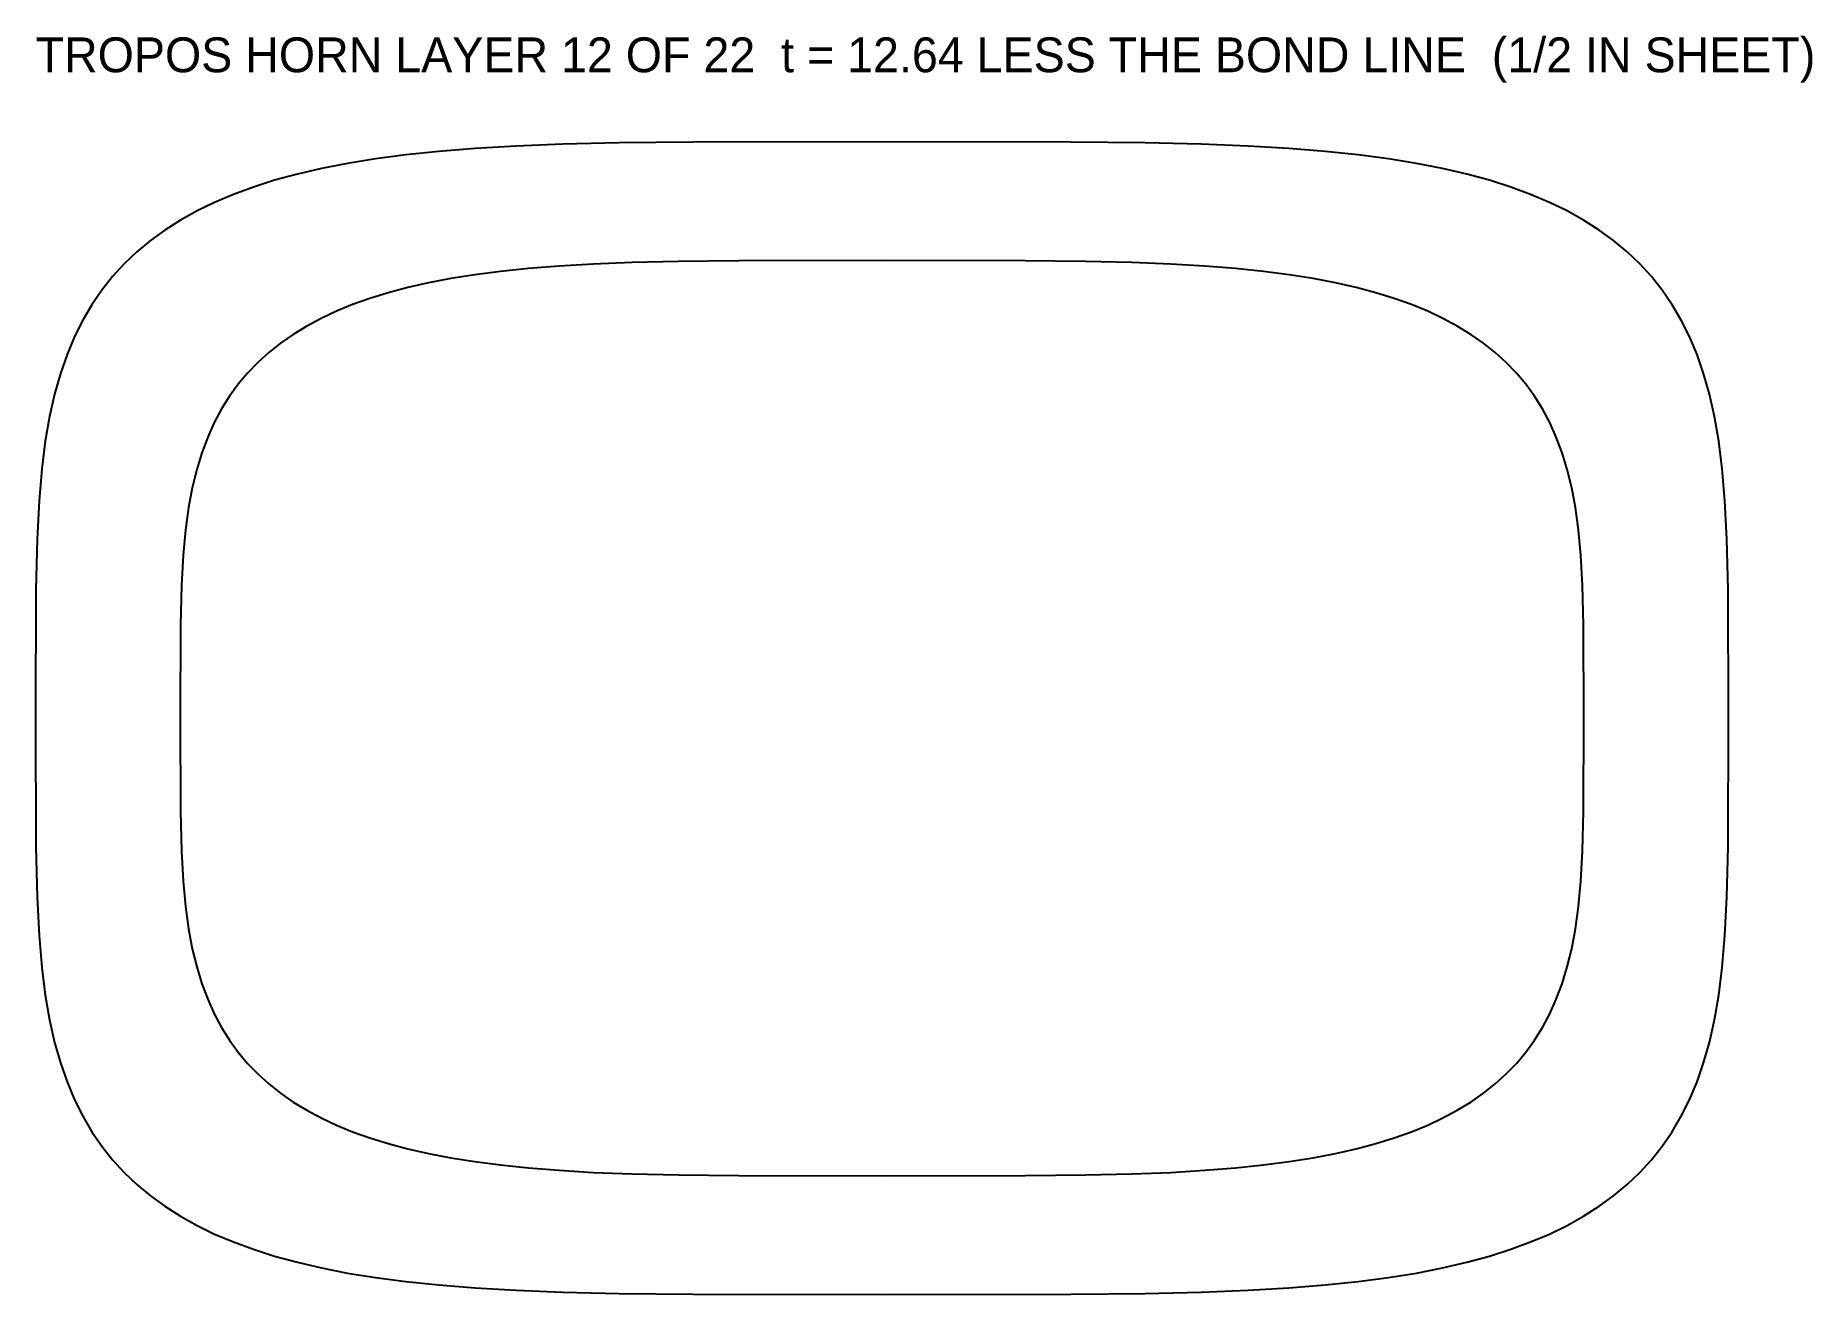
# Model space of a CAD drawing. Header units: millimetres. Extents: x -146 to 160, y -99 to 118.
import ezdxf

# ---------------------------------------------------------------- set-up
doc = ezdxf.new("R2010")
doc.units = ezdxf.units.MM
for name, color, linetype in [('INNER', 3, 'Continuous'), ('OUTER', 1, 'Continuous'), ('TEXT', 7, 'Continuous')]:
    doc.layers.add(name, color=color, linetype=linetype)

msp = doc.modelspace()

# ---------------------------------------------------------------- linework, layer by layer
at = {"layer": 'INNER'}
msp.add_lwpolyline([(101.4, 66.11), (99.08, 67.53), (96.61, 68.85), (93.98, 70.09), (91.19, 71.24), (88.21, 72.3), (85.05, 73.28), (81.68, 74.17), (78.09, 74.99), (74.26, 75.72), (70.14, 76.38), (65.71, 76.95), (60.89, 77.45), (55.61, 77.87), (49.73, 78.22), (43.02, 78.48), (35.05, 78.67), (24.67, 78.79), (0, 78.83), (-24.67, 78.79), (-35.05, 78.67), (-43.02, 78.48), (-49.73, 78.22), (-55.61, 77.87), (-60.89, 77.45), (-65.71, 76.95), (-70.14, 76.38), (-74.26, 75.72), (-78.09, 74.99), (-81.68, 74.17), (-85.05, 73.28), (-88.21, 72.3), (-91.19, 71.24), (-93.98, 70.09), (-96.61, 68.85), (-99.08, 67.53), (-101.4, 66.11), (-103.58, 64.6), (-105.61, 62.99), (-107.5, 61.28), (-109.26, 59.45), (-110.89, 57.51), (-112.39, 55.45), (-113.76, 53.26), (-115.01, 50.92), (-116.14, 48.41), (-117.14, 45.73), (-118.03, 42.84), (-118.79, 39.7), (-119.44, 36.26), (-119.97, 32.42), (-120.38, 28.05), (-120.67, 22.85), (-120.84, 16.08), (-120.9, 0), (-120.84, -16.08), (-120.67, -22.85), (-120.38, -28.05), (-119.97, -32.42), (-119.44, -36.26), (-118.79, -39.7), (-118.03, -42.84), (-117.14, -45.73), (-116.14, -48.41), (-115.01, -50.92), (-113.76, -53.26), (-112.39, -55.45), (-110.89, -57.51), (-109.26, -59.45), (-107.5, -61.28), (-105.61, -62.99), (-103.58, -64.6), (-101.4, -66.11), (-99.08, -67.53), (-96.61, -68.85), (-93.98, -70.09), (-91.19, -71.24), (-88.21, -72.3), (-85.05, -73.28), (-81.68, -74.17), (-78.09, -74.99), (-74.26, -75.72), (-70.14, -76.38), (-65.71, -76.95), (-60.89, -77.45), (-55.61, -77.87), (-49.73, -78.22), (-43.02, -78.48), (-35.05, -78.67), (-24.67, -78.79), (0, -78.83), (24.67, -78.79), (35.05, -78.67), (43.02, -78.48), (49.73, -78.22), (55.61, -77.87), (60.89, -77.45), (65.71, -76.95), (70.14, -76.38), (74.26, -75.72), (78.09, -74.99), (81.68, -74.17), (85.05, -73.28), (88.21, -72.3), (91.19, -71.24), (93.98, -70.09), (96.61, -68.85), (99.08, -67.53), (101.4, -66.11), (103.58, -64.6), (105.61, -62.99), (107.5, -61.28), (109.26, -59.45), (110.89, -57.51), (112.39, -55.45), (113.76, -53.26), (115.01, -50.92), (116.14, -48.41), (117.14, -45.73), (118.03, -42.84), (118.79, -39.7), (119.44, -36.26), (119.97, -32.42), (120.38, -28.05), (120.67, -22.85), (120.84, -16.08), (120.9, 0), (120.84, 16.08), (120.67, 22.85), (120.38, 28.05), (119.97, 32.42), (119.44, 36.26), (118.79, 39.7), (118.03, 42.84), (117.14, 45.73), (116.14, 48.41), (115.01, 50.92), (113.76, 53.26), (112.39, 55.45), (110.89, 57.51), (109.26, 59.45), (107.5, 61.28), (105.61, 62.99), (103.58, 64.6)], close=True, dxfattribs=at)
at = {"layer": 'OUTER'}
msp.add_lwpolyline([(123.5, 84.07), (120.83, 85.77), (117.98, 87.36), (114.95, 88.84), (111.72, 90.21), (108.28, 91.48), (104.61, 92.65), (100.7, 93.71), (96.52, 94.69), (92.04, 95.56), (87.22, 96.34), (82, 97.03), (76.32, 97.62), (70.06, 98.12), (63.04, 98.53), (54.99, 98.85), (45.32, 99.07), (32.53, 99.21), (0, 99.25), (-32.53, 99.21), (-45.32, 99.07), (-54.99, 98.85), (-63.04, 98.53), (-70.06, 98.12), (-76.32, 97.62), (-82, 97.03), (-87.22, 96.34), (-92.04, 95.56), (-96.52, 94.69), (-100.7, 93.71), (-104.61, 92.65), (-108.28, 91.48), (-111.72, 90.21), (-114.95, 88.84), (-117.98, 87.36), (-120.83, 85.77), (-123.5, 84.07), (-125.99, 82.26), (-128.32, 80.32), (-130.5, 78.26), (-132.51, 76.06), (-134.37, 73.71), (-136.09, 71.22), (-137.66, 68.55), (-139.08, 65.71), (-140.37, 62.66), (-141.51, 59.38), (-142.52, 55.83), (-143.39, 51.96), (-144.13, 47.69), (-144.73, 42.92), (-145.19, 37.43), (-145.53, 30.85), (-145.73, 22.15), (-145.79, 0), (-145.73, -22.15), (-145.53, -30.85), (-145.19, -37.43), (-144.73, -42.92), (-144.13, -47.69), (-143.39, -51.96), (-142.52, -55.83), (-141.51, -59.38), (-140.37, -62.66), (-139.08, -65.71), (-137.66, -68.55), (-136.09, -71.22), (-134.37, -73.71), (-132.51, -76.06), (-130.5, -78.26), (-128.32, -80.32), (-125.99, -82.26), (-123.5, -84.07), (-120.83, -85.77), (-117.98, -87.36), (-114.95, -88.84), (-111.72, -90.21), (-108.28, -91.48), (-104.61, -92.65), (-100.7, -93.71), (-96.52, -94.69), (-92.04, -95.56), (-87.22, -96.34), (-82, -97.03), (-76.32, -97.62), (-70.06, -98.12), (-63.04, -98.53), (-54.99, -98.85), (-45.32, -99.07), (-32.53, -99.21), (0, -99.25), (32.53, -99.21), (45.32, -99.07), (54.99, -98.85), (63.04, -98.53), (70.06, -98.12), (76.32, -97.62), (82, -97.03), (87.22, -96.34), (92.04, -95.56), (96.52, -94.69), (100.7, -93.71), (104.61, -92.65), (108.28, -91.48), (111.72, -90.21), (114.95, -88.84), (117.98, -87.36), (120.83, -85.77), (123.5, -84.07), (125.99, -82.26), (128.32, -80.32), (130.5, -78.26), (132.51, -76.06), (134.37, -73.71), (136.09, -71.22), (137.66, -68.55), (139.08, -65.71), (140.37, -62.66), (141.51, -59.38), (142.52, -55.83), (143.39, -51.96), (144.13, -47.69), (144.73, -42.92), (145.19, -37.43), (145.53, -30.85), (145.73, -22.15), (145.79, 0), (145.73, 22.15), (145.53, 30.85), (145.19, 37.43), (144.73, 42.92), (144.13, 47.69), (143.39, 51.96), (142.52, 55.83), (141.51, 59.38), (140.37, 62.66), (139.08, 65.71), (137.66, 68.55), (136.09, 71.22), (134.37, 73.71), (132.51, 76.06), (130.5, 78.26), (128.32, 80.32), (125.99, 82.26)], close=True, dxfattribs=at)

# ---------------------------------------------------------------- texts
at = {"layer": 'TEXT'}
msp.add_text('TROPOS HORN LAYER 12 OF 22  t = 12.64 LESS THE BOND LINE  (1/2 IN SHEET)', height=6, dxfattribs=at).set_placement((-145.79, 111.25))

doc.saveas('drawing.dxf')
